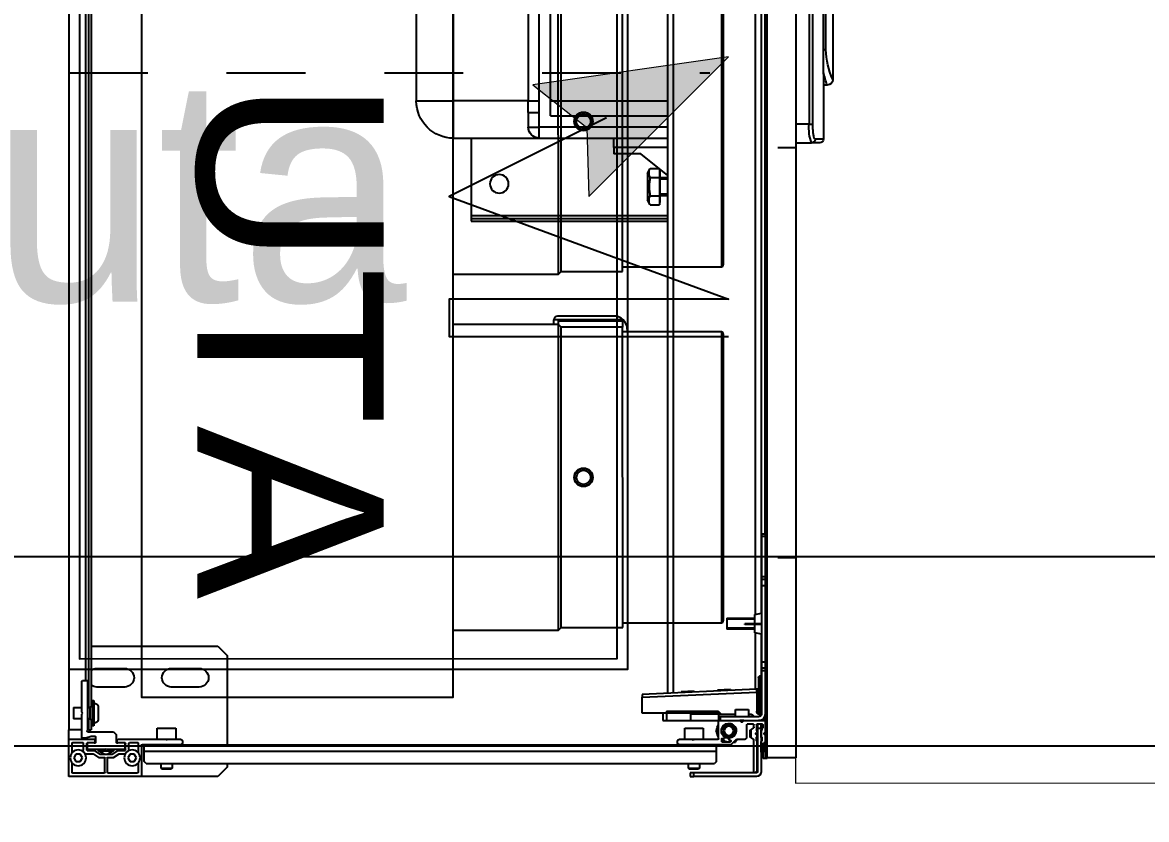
# Model space of a CAD drawing. Header units: millimetres. Extents: x 454430 to 532383, y -370512 to -310890.
# Drawn here: x 469829 to 470432, y -333318 to -332890 of the extents above; entities that cross this region are included whole.
import ezdxf

# ---------------------------------------------------------------- set-up
doc = ezdxf.new("R2010")
doc.units = ezdxf.units.MM
for name, pattern in [('prlm_ef', [0.165, 0.1, -0.065]), ('prlm_gaz', [36, 24, -3, 0, -3, 0, -3, 0, -3]), ('prlm_vmc', [0.282222, 0.141111, -0.141111])]:
    doc.linetypes.add(name, pattern=pattern)
doc.layers.add('_GAZELEC-BOITE INCORPO', color=36, linetype='Continuous', lineweight=18)
for name, color, linetype in [('_GAZELEC-EAU CHAUDE', 1, 'Continuous'), ('prlm-CHAUFF', 30, 'Continuous'), ('prlm-EAU-EF', 161, 'Continuous'), ('prlm-ELEC-CFO', 201, 'Continuous'), ('prlm-GAZ', 20, 'Continuous'), ('prlm-MOD', 64, 'Continuous'), ('prlm-VMC', 93, 'Continuous')]:
    doc.layers.add(name, color=color, linetype=linetype)
doc.layers.add('prlm-xpoly', color=7, linetype='Continuous', plot=False)
doc.styles.add('Arial', font='arial.ttf')
doc.styles.add('prlm-elec-cfo', font='comic.ttf', dxfattribs={"height": 12})
doc.styles.get("Standard").update_dxf_attribs({"font": 'arial.ttf'})
doc.dimstyles.new('200', dxfattribs={"dimtxt": 150, "dimasz": 25, "dimexe": 50, "dimexo": 50, "dimgap": 20, "dimtad": 1, "dimdec": 0, "dimlfac": 0.1, "dimdsep": 46, "dimtxsty": 'Arial', "dimblk1": 'DOTBLANK', "dimblk2": 'DOTBLANK', "dimsah": 1, "dimcen": 25, "dimclrd": 5, "dimclre": 5, "dimadec": 0, "dimazin": 0, "dimtfac": 1, "dimtdec": 0, "dimtmove": 0, "dimatfit": 3, "dimldrblk": 'DOTBLANK', "dimfxl": 50, "dimtolj": 1, "dimtzin": 0, "dimarcsym": 0})

# ---------------------------------------------------------------- blocks, each defined once
blk = doc.blocks.new('xi.uta')
at = {"layer": 'prlm-ELEC-CFO', "lineweight": 5}
blk.add_hatch(color=0, dxfattribs=at).paths.add_polyline_path([(-3, 6), (-0.103, 3.699), (0, 0), (7.5, 7.5)])
at = {"layer": 'prlm-ELEC-CFO', "color": 0, "lineweight": 5, "flags": 128}
blk.add_lwpolyline([(-3, 6), (-0.103, 3.699), (0, 0), (7.5, 7.5)], close=True, dxfattribs=at)
at = {"layer": 'prlm-ELEC-CFO', "color": 0}
blk.add_lwpolyline([(0.955, 4.227), (-7.5, 0), (7.5, -5.5), (-7.5, -5.5), (-7.5, -7.5), (7.5, -7.5)], dxfattribs=at)
blk = doc.blocks.new('MTI900_Alu_390')
at = {"layer": 'prlm-MOD', "color": 1, "linetype": 'Continuous'}
for p, q in [((-4.225, 0), (4.225, 0)), ((4.278, 0), (4.225, 0)), ((4.225, -0.07), (4.225, 0)), ((4.472, 0), (4.278, 0)), ((4.475, 0), (4.472, 0)), ((4.475, -0.003), (4.475, 0)), ((4.105, -0.025), (4.165, -0.025)), ((4.105, -0.025), (4.105, -0.07)), ((4.165, -0.07), (4.165, -0.025)), ((4.275, -0.003), (4.275, -0.137)), ((4.293, -0.021), (4.293, -0.074)), ((4.3467, -0.018), (4.296, -0.018)), ((4.355, -0.0385), (4.375, -0.0269)), ((4.355, -0.0615), (4.355, -0.0385)), ((4.375, -0.0269), (4.395, -0.0385)), ((4.395, -0.0385), (4.395, -0.0615)), ((4.454, -0.018), (4.4033, -0.018)), ((4.457, -0.191), (4.457, -0.021)), ((4.475, -0.387), (4.475, -0.003)), ((-4.105, -0.105), (4.105, -0.105)), ((-4.1, -0.12), (4.1, -0.12)), ((-3.96, -0.09), (3.96, -0.09)), ((3.775, -0.12), (3.775, -0.8)), ((3.96, -0.073), (3.96, -0.097)), ((4.13, -0.07), (3.963, -0.07)), ((3.963, -0.1), (4.229, -0.1)), ((4.067, -0.12), (4.067, -0.125)), ((4.105, -0.115), (4.095, -0.125)), ((4.105, -0.1), (4.105, -0.115)), ((4.165, -0.115), (4.105, -0.115)), ((4.135, -0.075), (4.13, -0.07)), ((4.14, -0.07), (4.135, -0.075)), ((4.267, -0.07), (4.14, -0.07)), ((4.165, -0.115), (4.165, -0.1)), ((4.165, -0.105), (4.225, -0.105)), ((4.175, -0.125), (4.165, -0.115)), ((4.17, -0.12), (4.225, -0.12)), ((4.203, -0.125), (4.203, -0.12)), ((4.225, -0.105), (4.225, -0.1)), ((4.225, -0.105), (4.225, -0.12)), ((4.235, -0.1), (4.235, -0.24)), ((4.26, -0.142), (4.26, -0.1205)), ((4.2602, -0.1195), (4.2698, -0.0905)), ((4.27, -0.0895), (4.27, -0.073)), ((4.295, -0.137), (4.295, -0.098)), ((4.296, -0.077), (4.3306, -0.077)), ((4.298, -0.095), (4.332, -0.095)), ((4.327, -0.1), (4.298, -0.1)), ((4.33, -0.195), (4.33, -0.103)), ((4.335, -0.098), (4.335, -0.1341)), ((4.353, -0.0864), (4.353, -0.1286)), ((4.375, -0.0731), (4.355, -0.0615)), ((4.395, -0.0615), (4.375, -0.0731)), ((3.895, -0.15), (3.895, -0.3)), ((3.995, -0.3), (3.995, -0.15)), ((4.067, -0.125), (4.203, -0.125)), ((4.067, -0.125), (4.067, -0.135)), ((4.067, -0.135), (4.203, -0.135)), ((4.1025, -0.158), (4.1675, -0.158)), ((4.203, -0.135), (4.203, -0.125)), ((4.292, -0.145), (4.263, -0.145)), ((4.278, -0.14), (4.292, -0.14)), ((4.295, -0.137), (4.295, -0.142)), ((4.3377, -0.16), (4.33, -0.16)), ((4.33, -0.1677), (4.3421, -0.1677)), ((4.3355, -0.1358), (4.3545, -0.1642)), ((4.3377, -0.16), (4.3377, -0.24)), ((4.355, -0.19), (4.3377, -0.16)), ((4.3535, -0.1303), (4.3725, -0.1588)), ((4.355, -0.1659), (4.355, -0.2341)), ((4.373, -0.1605), (4.373, -0.191)), ((4.235, -0.24), (4.25, -0.255)), ((4.33, -0.195), (4.325, -0.2)), ((4.325, -0.2), (4.33, -0.205)), ((4.33, -0.297), (4.33, -0.205)), ((4.33, -0.2323), (4.3421, -0.2323)), ((4.33, -0.24), (4.3377, -0.24)), ((4.3545, -0.2358), (4.335, -0.265)), ((4.3377, -0.24), (4.355, -0.21)), ((4.373, -0.2404), (4.3535, -0.2697)), ((4.373, -0.209), (4.373, -0.2404)), ((4.454, -0.194), (4.376, -0.194)), ((4.376, -0.206), (4.454, -0.206)), ((4.457, -0.369), (4.457, -0.209)), ((4.25, -0.255), (4.292, -0.255)), ((4.275, -0.263), (4.275, -0.52)), ((4.292, -0.26), (4.278, -0.26)), ((4.295, -0.258), (4.295, -0.263)), ((4.295, -0.302), (4.295, -0.263)), ((4.298, -0.3), (4.327, -0.3)), ((4.335, -0.265), (4.335, -0.302)), ((4.353, -0.2714), (4.353, -0.3036)), ((4.293, -0.326), (4.293, -0.369)), ((4.328, -0.323), (4.296, -0.323)), ((4.332, -0.305), (4.298, -0.305)), ((4.355, -0.3285), (4.375, -0.3169)), ((4.355, -0.3515), (4.355, -0.3285)), ((4.375, -0.3631), (4.355, -0.3515)), ((4.375, -0.3169), (4.395, -0.3285)), ((4.395, -0.3515), (4.375, -0.3631)), ((4.395, -0.3285), (4.395, -0.3515)), ((4.296, -0.372), (4.3467, -0.372)), ((4.305, -0.6), (4.305, -0.393)), ((4.34, -0.405), (4.305, -0.405)), ((4.308, -0.39), (4.472, -0.39)), ((4.34, -0.405), (4.34, -3.475)), ((4.395, -0.405), (4.34, -0.405)), ((4.405, -0.415), (4.395, -0.405)), ((4.4033, -0.372), (4.454, -0.372)), ((4.405, -0.415), (4.405, -3.465)), ((4.475, -0.8), (4.475, -0.387)), ((4.215, -0.475), (4.215, -0.575)), ((4.275, -0.475), (4.215, -0.475)), ((4.275, -0.52), (4.2779, -0.5229)), ((4.275, -0.52), (4.275, -0.53)), ((4.2779, -0.5271), (4.275, -0.53)), ((4.275, -0.53), (4.275, -0.6)), ((4.43, -0.495), (4.405, -0.495)), ((4.43, -0.495), (4.43, -0.555)), ((4.435, -0.5), (4.43, -0.495)), ((4.435, -0.55), (4.435, -0.5)), ((3.895, -0.55), (3.895, -0.7)), ((3.995, -0.7), (3.995, -0.55)), ((4.215, -0.575), (4.275, -0.575)), ((4.305, -0.6), (4.305, -3.277)), ((4.405, -0.555), (4.43, -0.555)), ((4.43, -0.555), (4.435, -0.55)), ((4.285, -0.61), (4.295, -0.61)), ((3.775, -0.8), (3.825, -0.85)), ((4.425, -0.85), (4.475, -0.8)), ((3.825, -0.85), (4.305, -0.85)), ((4.405, -0.85), (4.425, -0.85)), ((-0.85, -1.865), (0.85, -1.865)), ((0.85, -1.865), (0.85, -2.065)), ((0.85, -2.065), (-0.85, -2.065)), ((0.85, -2.465), (0.85, -2.065)), ((1.05, -2.065), (0.85, -2.065)), ((1.05, -2.065), (1.05, -2.525)), ((1.05, -2.16), (1.465, -2.16)), ((1.465, -2.16), (1.48, -2.16)), ((1.465, -2.16), (1.465, -3.215)), ((1.48, -2.16), (1.48, -3.215)), ((1.48, -2.16), (1.495, -2.16)), ((1.495, -2.16), (1.495, -3.215)), ((-0.85, -2.465), (0.85, -2.465)), ((0.9124, -2.465), (0.85, -2.465)), ((0.85, -2.465), (0.85, -2.5242)), ((0.9124, -2.465), (0.99, -2.465)), ((0.9124, -2.465), (0.9124, -2.525)), ((0.99, -2.465), (0.99, -2.525)), ((0.85, -2.5242), (-0.85, -2.5242)), ((0.99, -2.525), (0.9124, -2.525)), ((0.99, -3.215), (0.99, -2.525)), ((1.05, -2.525), (0.99, -2.525)), ((1.05, -2.525), (1.05, -3.215)), ((0.93, -2.585), (-0.93, -2.585)), ((0.85, -2.585), (0.85, -3.215)), ((0.93, -2.585), (0.93, -3.215)), ((1.1, -2.925), (1.05, -2.925)), ((1.1, -3.215), (1.1, -2.925)), ((1.1, -2.925), (1.1342, -2.925)), ((1.1342, -3.0705), (1.1342, -2.925)), ((1.2504, -3.215), (1.1342, -3.0705)), ((1.24, -3.106), (1.2119, -3.1204)), ((1.2119, -3.1204), (1.2119, -3.1671)), ((1.24, -3.106), (1.38, -3.106)), ((1.2609, -3.1204), (1.2609, -3.17)), ((1.3591, -3.1204), (1.3591, -3.17)), ((1.4081, -3.1204), (1.38, -3.106)), ((1.4081, -3.1204), (1.4081, -3.17)), ((4.0071, -3.6913), (4.035, -3.077)), ((4.05, -3.077), (4.0221, -3.692)), ((4.035, -3.077), (4.05, -3.077)), ((4.1351, -3.077), (4.05, -3.077)), ((4.136, -3.497), (4.1351, -3.077)), ((1.2142, -3.17), (1.2364, -3.17)), ((1.225, -3.17), (1.225, -3.172)), ((1.225, -3.172), (1.395, -3.172)), ((1.2364, -3.17), (1.2609, -3.17)), ((1.26, -3.172), (1.26, -3.215)), ((1.2609, -3.17), (1.31, -3.17)), ((1.2692, -3.215), (1.2692, -3.172)), ((1.31, -3.17), (1.3591, -3.17)), ((1.3508, -3.215), (1.3508, -3.172)), ((1.3591, -3.17), (1.3836, -3.17)), ((1.36, -3.215), (1.36, -3.172)), ((1.3836, -3.17), (1.4081, -3.17)), ((1.395, -3.172), (1.395, -3.17)), ((4.1353, -3.187), (4.175, -3.187)), ((4.175, -3.187), (4.175, -3.207)), ((4.0287, -3.215), (-0.1325, -3.215)), ((4.0274, -3.245), (-0.1325, -3.245)), ((4.125, -3.207), (4.125, -3.487)), ((4.125, -3.207), (4.175, -3.207)), ((4.175, -3.207), (4.175, -3.337)), ((4.0173, -3.3556), (4.0205, -3.2854)), ((4.0255, -3.2857), (4.0205, -3.2854)), ((4.215, -3.305), (4.215, -3.405)), ((4.275, -3.305), (4.215, -3.305)), ((4.275, -3.277), (4.275, -3.3458)), ((4.295, -3.267), (4.285, -3.267)), ((4.305, -3.5528), (4.305, -3.277)), ((4.0173, -3.3556), (4.0223, -3.3558)), ((4.14, -3.337), (4.175, -3.337)), ((4.14, -3.487), (4.14, -3.337)), ((4.175, -3.337), (4.175, -3.487)), ((4.275, -3.3458), (4.275, -3.3582)), ((4.275, -3.3582), (4.275, -3.484)), ((4.2759, -3.3479), (4.2779, -3.3499)), ((4.2779, -3.3541), (4.2759, -3.3561)), ((4.43, -3.325), (4.405, -3.325)), ((4.43, -3.325), (4.43, -3.385)), ((4.435, -3.33), (4.43, -3.325)), ((4.435, -3.38), (4.435, -3.33)), ((4.455, -3.355), (4.455, -3.335)), ((4.455, -3.335), (4.475, -3.335)), ((4.455, -3.69), (4.455, -3.355)), ((4.475, -3.355), (4.455, -3.355)), ((4.475, -3.335), (4.475, -3.355)), ((4.475, -3.69), (4.475, -3.355)), ((4.215, -3.405), (4.275, -3.405)), ((4.405, -3.385), (4.43, -3.385)), ((4.43, -3.385), (4.435, -3.38)), ((4.0084, -3.5518), (4.0116, -3.4816)), ((4.0166, -3.4819), (4.0116, -3.4816)), ((4.125, -3.487), (4.14, -3.487)), ((4.14, -3.4972), (4.136, -3.497)), ((4.14, -3.487), (4.155, -3.487)), ((4.14, -3.487), (4.14, -3.577)), ((4.155, -3.487), (4.175, -3.487)), ((4.155, -3.497), (4.155, -3.487)), ((4.155, -3.702), (4.155, -3.497)), ((4.175, -3.497), (4.155, -3.497)), ((4.175, -3.487), (4.175, -3.49)), ((4.175, -3.49), (4.175, -3.6008)), ((4.272, -3.487), (4.178, -3.487)), ((4.22, -3.4778), (4.23, -3.472)), ((4.23, -3.472), (4.24, -3.4778)), ((4.34, -3.475), (4.305, -3.475)), ((4.395, -3.475), (4.34, -3.475)), ((4.395, -3.475), (4.405, -3.465)), ((3.625, -3.532), (3.685, -3.532)), ((3.625, -3.532), (3.625, -3.682)), ((3.6311, -3.682), (3.6311, -3.532)), ((3.6789, -3.682), (3.6789, -3.532)), ((3.685, -3.682), (3.685, -3.532)), ((4.0084, -3.5518), (4.0134, -3.552)), ((4.195, -3.5614), (4.195, -3.5226)), ((4.268, -3.521), (4.2657, -3.521)), ((4.271, -3.507), (4.271, -3.518)), ((4.2729, -3.542), (4.276, -3.542)), ((4.287, -3.504), (4.274, -3.504)), ((4.2769, -3.5821), (4.3041, -3.5549)), ((4.279, -3.545), (4.279, -3.549)), ((4.282, -3.552), (4.287, -3.552)), ((4.2854, -3.504), (4.29, -3.5066)), ((4.29, -3.549), (4.29, -3.507)), ((4.115, -3.577), (4.115, -3.647)), ((4.155, -3.577), (4.115, -3.577)), ((4.175, -3.6232), (4.175, -3.6008)), ((4.1759, -3.6029), (4.1829, -3.6099)), ((4.1829, -3.6141), (4.1759, -3.6211)), ((4.276, -3.627), (4.276, -3.5842)), ((4.2906, -3.577), (4.2806, -3.5828)), ((4.2906, -3.5684), (4.2906, -3.577)), ((3.655, -3.6411), (3.655, -3.6275)), ((3.66, -3.6275), (3.655, -3.6275)), ((3.655, -3.717), (3.655, -3.6411)), ((3.66, -3.6411), (3.655, -3.6411)), ((3.66, -3.6411), (3.66, -3.6275)), ((3.66, -3.717), (3.66, -3.6411)), ((4.115, -3.647), (4.155, -3.647)), ((4.14, -3.647), (4.14, -3.6567)), ((4.175, -3.6232), (4.175, -3.734)), ((4.195, -3.674), (4.195, -3.64)), ((4.198, -3.637), (4.266, -3.637)), ((4.2109, -3.677), (4.198, -3.677)), ((4.2221, -3.6633), (4.2134, -3.6757)), ((4.2654, -3.662), (4.2246, -3.662)), ((4.227, -3.657), (4.225, -3.659)), ((4.265, -3.659), (4.225, -3.659)), ((4.225, -3.659), (4.225, -3.662)), ((4.263, -3.657), (4.227, -3.657)), ((4.2293, -3.657), (4.2293, -3.662)), ((4.2607, -3.657), (4.2607, -3.662)), ((4.265, -3.659), (4.263, -3.657)), ((4.265, -3.662), (4.265, -3.659)), ((4.2766, -3.6757), (4.2679, -3.6633)), ((4.452, -3.677), (4.2791, -3.677)), ((-4.375, -3.737), (4.375, -3.737)), ((-0.1667, -3.735), (3.175, -3.735)), ((-0.16, -3.715), (3.5984, -3.715)), ((3.6044, -3.685), (-0.15, -3.685)), ((3.175, -3.717), (3.185, -3.717)), ((3.175, -3.737), (3.175, -3.717)), ((3.185, -3.717), (3.4033, -3.717)), ((3.185, -3.717), (3.185, -3.737)), ((3.4033, -3.737), (3.4033, -3.717)), ((3.4033, -3.717), (3.4168, -3.717)), ((3.4168, -3.717), (3.45, -3.717)), ((3.4168, -3.717), (3.4168, -3.737)), ((3.45, -3.717), (3.86, -3.717)), ((3.45, -3.717), (3.45, -3.737)), ((3.605, -3.682), (3.598, -3.717)), ((3.655, -3.682), (3.605, -3.682)), ((3.705, -3.682), (3.66, -3.682)), ((3.712, -3.717), (3.705, -3.682)), ((4.0074, -3.685), (3.7056, -3.685)), ((3.7116, -3.715), (3.935, -3.715)), ((3.86, -3.717), (3.8932, -3.717)), ((3.86, -3.717), (3.86, -3.737)), ((3.8932, -3.717), (3.9067, -3.717)), ((3.8932, -3.737), (3.8932, -3.717)), ((3.9067, -3.717), (4.14, -3.717)), ((3.9067, -3.717), (3.9067, -3.737)), ((3.935, -3.717), (3.935, -3.712)), ((3.965, -3.712), (3.935, -3.712)), ((3.945, -3.702), (3.965, -3.702)), ((3.965, -3.702), (4.105, -3.702)), ((3.965, -3.712), (3.965, -3.702)), ((3.965, -3.712), (3.965, -3.717)), ((4.105, -3.712), (3.965, -3.712)), ((4.007, -3.6925), (4.0071, -3.6913)), ((4.0071, -3.6913), (4.0221, -3.692)), ((4.0221, -3.692), (4.022, -3.6925)), ((4.0221, -3.692), (4.125, -3.692)), ((4.105, -3.702), (4.125, -3.702)), ((4.105, -3.712), (4.105, -3.702)), ((4.105, -3.717), (4.105, -3.712)), ((4.135, -3.712), (4.105, -3.712)), ((4.125, -3.692), (4.125, -3.702)), ((4.135, -3.712), (4.135, -3.717)), ((4.165, -3.7265), (4.165, -3.737)), ((4.175, -3.734), (4.175, -3.737)), ((4.195, -3.722), (4.195, -3.693)), ((4.195, -3.695), (4.215, -3.695)), ((4.215, -3.715), (4.195, -3.715)), ((4.198, -3.69), (4.2252, -3.69)), ((4.198, -3.725), (4.212, -3.725)), ((4.215, -3.695), (4.45, -3.695)), ((4.215, -3.695), (4.215, -3.715)), ((4.215, -3.715), (4.45, -3.715)), ((4.215, -3.72), (4.2251, -3.72)), ((4.215, -3.722), (4.215, -3.72)), ((4.2249, -3.7161), (4.221, -3.72)), ((4.2287, -3.7161), (4.2249, -3.7161)), ((4.225, -3.69), (4.225, -3.695)), ((4.228, -3.692), (4.2367, -3.692)), ((4.2293, -3.69), (4.2293, -3.695)), ((4.2595, -3.715), (4.231, -3.715)), ((4.2429, -3.7321), (4.2379, -3.737)), ((4.2429, -3.6871), (4.2388, -3.6911)), ((4.2486, -3.7335), (4.2414, -3.7335)), ((4.2512, -3.6911), (4.2471, -3.6871)), ((4.2521, -3.737), (4.2471, -3.7321)), ((4.2533, -3.692), (4.2625, -3.692)), ((4.2607, -3.69), (4.2607, -3.695)), ((4.2651, -3.7161), (4.2618, -3.7161)), ((4.265, -3.695), (4.265, -3.69)), ((4.269, -3.72), (4.2651, -3.7161)), ((4.2827, -3.69), (4.2653, -3.69)), ((4.2654, -3.72), (4.2826, -3.72)), ((4.2855, -3.692), (4.445, -3.692)), ((4.342, -3.715), (4.2885, -3.715)), ((4.295, -3.734), (4.295, -3.73)), ((4.298, -3.727), (4.342, -3.727)), ((4.378, -3.727), (4.298, -3.727)), ((4.298, -3.727), (4.298, -3.737)), ((4.345, -3.724), (4.345, -3.718)), ((4.375, -3.737), (4.375, -3.747)), ((4.378, -3.747), (4.378, -3.727)), ((4.455, -3.682), (4.455, -3.68)), ((4.375, -3.747), (-4.375, -3.747)), ((4.375, -3.747), (4.378, -3.747)), ((4.375, -3.792), (4.375, -3.747)), ((4.375, -3.902), (4.375, -3.792)), ((-4.375, -3.902), (4.375, -3.902)), ((0.975, -3.973), (0.975, -3.902)), ((1.075, -3.902), (1.075, -3.9853)), ((-0.975, -3.973), (0.975, -3.973)), ((0.975, -3.973), (0.975, -3.9928)), ((0.975, -3.9928), (-0.975, -3.9928)), ((1.055, -4.05), (1.055, -4.0051)), ((1.075, -4.03), (1.075, -3.9853)), ((0.576, -4.0497), (-0.576, -4.0497)), ((0.574, -4.0634), (-0.1307, -4.0634)), ((-0.1307, -4.1), (0.735, -4.1)), ((0.574, -4.0497), (0.574, -4.0634)), ((0.7037, -4.05), (1.055, -4.05)), ((0.735, -4.1), (0.735, -4.1)), ((0.765, -4.07), (0.765, -4.05))]:
    blk.add_line(p, q, dxfattribs=at)
at = {"layer": 'prlm-MOD', "color": 1, "ltscale": 50}
for points in [[(1.1, -3.8058), (1.1, -3.902)], [(3.3, -3.8058), (3.3, -3.902)]]:
    blk.add_lwpolyline(points, dxfattribs=at)
at = {"layer": 'prlm-MOD', "color": 1, "linetype": 'Continuous'}
for centre, radius in [((4.375, -0.05), 0.0425), ((4.375, -0.34), 0.0425), ((1.295, -2.31), 0.05), ((4.23, -3.542), 0.035), ((4.23, -3.542), 0.03), ((4.23, -3.542), 0.025)]:
    blk.add_circle(centre, radius, dxfattribs=at)
for centre, radius, start, end in [((4.278, -0.003), 0.003, 90, 180), ((4.472, -0.003), 0.003, 0, 90), ((4.296, -0.021), 0.003, 90, 180), ((4.3467, -0.021), 0.003, 84.51824, 90), ((4.4033, -0.021), 0.003, 90, 95.48179), ((4.454, -0.021), 0.003, 0, 90), ((3.945, -0.15), 0.05, 143.1301, 180), ((3.963, -0.073), 0.003, 90, 180), ((3.963, -0.097), 0.003, 180, 270), ((3.945, -0.15), 0.05, 0, 36.8699), ((4.232, -0.1), 0.003, 0, 180), ((4.263, -0.1205), 0.003, 161.56505, 180), ((4.267, -0.073), 0.003, 0, 90), ((4.267, -0.0895), 0.003, 341.56505, 0), ((4.296, -0.074), 0.003, 180, 270), ((4.298, -0.098), 0.003, 90, 180), ((4.298, -0.103), 0.003, 90, 180), ((4.327, -0.103), 0.003, 0, 90), ((4.3306, -0.067), 0.01, 270, 326.3475), ((4.332, -0.098), 0.003, 0, 90), ((4.1025, -0.138), 0.02, 171.37307, 270), ((4.1025, -0.133), 0.02, 185.73917, 187.18076), ((4.1675, -0.138), 0.02, 270, 8.62693), ((4.1675, -0.133), 0.02, 352.81924, 354.26083), ((4.263, -0.142), 0.003, 180, 270), ((4.278, -0.137), 0.003, 180, 270), ((4.292, -0.137), 0.003, 270, 0), ((4.292, -0.142), 0.003, 270, 0), ((4.338, -0.1341), 0.003, 180, 213.69007), ((4.356, -0.1286), 0.003, 180, 213.69007), ((4.352, -0.1659), 0.003, 0, 33.69007), ((4.37, -0.1605), 0.003, 0, 33.69007), ((4.352, -0.2341), 0.003, 326.30993, 0), ((4.376, -0.191), 0.003, 180, 270), ((4.376, -0.209), 0.003, 90, 180), ((4.454, -0.191), 0.003, 270, 0), ((4.454, -0.209), 0.003, 0, 90), ((3.945, -0.3), 0.05, 180, 0), ((4.278, -0.263), 0.003, 90, 180), ((4.292, -0.258), 0.003, 0, 90), ((4.292, -0.263), 0.003, 0, 90), ((4.298, -0.297), 0.003, 180, 270), ((4.327, -0.297), 0.003, 270, 0), ((4.356, -0.2714), 0.003, 146.30993, 180), ((4.296, -0.326), 0.003, 90, 180), ((4.298, -0.302), 0.003, 180, 270), ((4.328, -0.333), 0.01, 46.14901, 90), ((4.332, -0.302), 0.003, 270, 0), ((4.296, -0.369), 0.003, 180, 270), ((4.308, -0.393), 0.003, 90, 180), ((4.3467, -0.369), 0.003, 270, 275.48176), ((4.4033, -0.369), 0.003, 264.51819, 270), ((4.454, -0.369), 0.003, 270, 0), ((4.472, -0.387), 0.003, 270, 0), ((3.945, -0.55), 0.05, 0, 180), ((4.2758, -0.525), 0.003, 315, 45), ((4.285, -0.6), 0.01, 180, 270), ((4.295, -0.6), 0.01, 270, 0), ((3.945, -0.7), 0.05, 180, 0), ((0.85, -2.065), 0.2, 0, 90), ((0.99, -2.525), 0.06, 0, 90), ((1.2364, -3.1624), 0.0487, 59.74223, 120.25777), ((1.3836, -3.1624), 0.0487, 59.74223, 120.25777), ((4.285, -3.277), 0.01, 90, 180), ((4.295, -3.277), 0.01, 0, 90), ((4.278, -3.3458), 0.003, 180, 225), ((4.278, -3.3582), 0.003, 135, 180), ((4.2758, -3.352), 0.003, 315, 45), ((4.178, -3.49), 0.003, 90, 180), ((4.23, -3.542), 0.065, 57.79577, 122.20423), ((4.23, -3.542), 0.06, 66.44354, 113.55646), ((4.272, -3.484), 0.003, 270, 0), ((4.23, -3.542), 0.04, 33.92723, 355.99937), ((4.2657, -3.518), 0.003, 213.92723, 270), ((4.23, -3.542), 0.04, 0, 33.92723), ((4.268, -3.518), 0.003, 270, 0), ((4.2729, -3.545), 0.003, 90, 175.99937), ((4.23, -3.542), 0.04, 355.99937, 0), ((4.274, -3.507), 0.003, 90, 180), ((4.276, -3.545), 0.003, 0, 90), ((4.23, -3.542), 0.06, 0, 39.29648), ((4.282, -3.549), 0.003, 180, 270), ((4.23, -3.542), 0.065, 22.61986, 35.77582), ((4.287, -3.507), 0.003, 0, 90), ((4.287, -3.549), 0.003, 270, 0), ((4.23, -3.542), 0.06, 351.491, 0), ((4.302, -3.5528), 0.003, 315, 0), ((4.178, -3.6008), 0.003, 180, 225), ((4.1808, -3.612), 0.003, 315, 45), ((4.23, -3.542), 0.065, 315.04746, 333.83802), ((4.279, -3.5842), 0.003, 135, 180), ((4.16, -3.6567), 0.02, 180, 230.11594), ((4.1151, -3.7104), 0.05, 37.08606, 50.11594), ((4.178, -3.6232), 0.003, 135, 180), ((4.198, -3.64), 0.003, 90, 180), ((4.198, -3.674), 0.003, 180, 270), ((4.2109, -3.674), 0.003, 270, 325.00798), ((4.2246, -3.665), 0.003, 90, 145.00798), ((4.2654, -3.665), 0.003, 34.99202, 90), ((4.266, -3.627), 0.01, 270, 0), ((4.2791, -3.674), 0.003, 214.99202, 270), ((4.452, -3.68), 0.003, 0, 90), ((3.945, -3.712), 0.01, 90, 180), ((3.997, -3.692), 0.01, 270, 357.39744), ((4.125, -3.712), 0.02, 347.58795, 90), ((4.125, -3.712), 0.01, 0, 90), ((4.14, -3.702), 0.035, 270, 0), ((4.14, -3.702), 0.015, 270, 0), ((4.178, -3.734), 0.003, 180, 270), ((4.198, -3.693), 0.003, 90, 180), ((4.198, -3.722), 0.003, 180, 270), ((4.212, -3.722), 0.003, 270, 0), ((4.215, -3.715), 0.01, 353.93882, 0), ((4.2251, -3.717), 0.003, 270, 350.40593), ((4.2252, -3.693), 0.003, 19.47122, 90), ((4.231, -3.718), 0.003, 90, 170.40593), ((4.2367, -3.689), 0.003, 270, 315), ((4.245, -3.6892), 0.003, 45, 135), ((4.245, -3.7342), 0.003, 45, 135), ((4.2533, -3.689), 0.003, 225, 270), ((4.2595, -3.718), 0.003, 9.59407, 90), ((4.2653, -3.693), 0.003, 90, 160.52878), ((4.2654, -3.717), 0.003, 189.59407, 270), ((4.275, -3.715), 0.01, 180, 186.06118), ((4.2826, -3.717), 0.003, 270, 350.40593), ((4.2827, -3.693), 0.003, 19.47122, 90), ((4.2885, -3.718), 0.003, 90, 170.40593), ((4.292, -3.734), 0.003, 270, 0), ((4.298, -3.73), 0.003, 90, 180), ((4.342, -3.718), 0.003, 0, 90), ((4.342, -3.724), 0.003, 270, 0), ((4.445, -3.682), 0.01, 270, 0), ((4.45, -3.69), 0.025, 270, 0), ((4.45, -3.69), 0.005, 270, 0), ((0.9987, -4.1937), 0.2219, 69.89148, 96.1295), ((1.055, -4.03), 0.02, 270, 0), ((0.5685, -4.4598), 0.3964, 65.16337, 89.20304), ((0.5693, -4.6145), 0.5786, 70.22595, 77.40425), ((0.735, -4.07), 0.03, 270, 0)]:
    blk.add_arc(centre, radius, start, end, dxfattribs=at)
for centre, major_axis, ratio, start_param, end_param in [((3.997, -3.692), (-0.025, 0), 0.4, 1.570796, 3.096169), ((4.022, -3.6931), (-0.015, 0.0007), 0.045361, -1.568734, 0), ((1.055, -3.9853), (-0.02, 0), 0.989815, 1.570796, 3.141593)]:
    blk.add_ellipse(centre, major_axis=major_axis, ratio=ratio, start_param=start_param, end_param=end_param, dxfattribs=at)
for points, knots in [([(0.9124, -2.525), (0.902, -2.525), (0.8916, -2.5247), (0.8708, -2.5243), (0.8604, -2.5242), (0.85, -2.5242)], [0, 0, 0, 0, 0.5, 0.5, 1, 1, 1, 1]), ([(1.2609, -3.1204), (1.269, -3.1183), (1.2772, -3.1166), (1.2935, -3.1143), (1.3017, -3.1137), (1.3141, -3.1137), (1.3182, -3.1138), (1.3265, -3.1144), (1.3306, -3.1149), (1.343, -3.1166), (1.3511, -3.1183), (1.3591, -3.1204)], [0, 0, 0, 0, 0.25, 0.25, 0.5, 0.5, 0.625, 0.625, 0.75, 0.75, 1, 1, 1, 1]), ([(1.055, -4.0051), (1.055, -4.0043), (1.0545, -4.0036), (1.053, -4.0024), (1.0523, -4.002), (1.0508, -4.0013), (1.0491, -4.0006), (1.0469, -3.9998), (1.0444, -3.9991), (1.0431, -3.9988), (1.0387, -3.9978), (1.0354, -3.9971), (1.0299, -3.9963), (1.028, -3.996), (1.0239, -3.9955), (1.0218, -3.9952), (1.0153, -3.9945), (1.0107, -3.9941), (1.0034, -3.9936), (1.0009, -3.9935), (0.9958, -3.9932), (0.9933, -3.9931), (0.9856, -3.9929), (0.9803, -3.9928), (0.975, -3.9928)], [0, 0, 0, 0, 0.125, 0.125, 0.1875, 0.1875, 0.25, 0.3125, 0.3125, 0.375, 0.375, 0.5, 0.5, 0.5625, 0.5625, 0.625, 0.625, 0.75, 0.75, 0.8125, 0.8125, 0.875, 0.875, 1, 1, 1, 1]), ([(0.7055, -4.05), (0.6995, -4.05), (0.6933, -4.05), (0.6813, -4.05), (0.6756, -4.0499), (0.6642, -4.0499), (0.6524, -4.0499), (0.6402, -4.0498), (0.6278, -4.0498), (0.6214, -4.0498), (0.6021, -4.0497), (0.5891, -4.0497), (0.576, -4.0497)], [0.5494968, 0.5494968, 0.5494968, 0.5494968, 0.625, 0.625, 0.6875, 0.6875, 0.75, 0.8125, 0.8125, 0.875, 0.875, 1, 1, 1, 1])]:
    blk.add_open_spline(points, degree=3, knots=knots, dxfattribs=at)
blk = doc.blocks.new('xi.thema+')
at = {"layer": 'prlm-CHAUFF', "color": 7, "linetype": 'prlm_vmc', "ltscale": 30}
blk.add_lwpolyline([(27.9, 0), (27.9, 34.4)], dxfattribs=at)
blk = doc.blocks.new('xi.uta-yzen-d')
at = {"layer": 'prlm-CHAUFF', "ltscale": 50}
for p, q in [((1.8, 35.02), (17.4, 35.02)), ((1.9, 35.12), (17.3, 35.12)), ((17.4, 29.72), (17.4, 35.02)), ((20.9, 35.02), (36.5, 35.02)), ((20.9, 35.02), (20.9, 29.72)), ((21, 35.12), (36.4, 35.12)), ((36.5, 29.72), (36.5, 35.02)), ((17.65, 29.72), (1.55, 29.72)), ((17.65, 26.42), (17.65, 29.72)), ((20.244, 29.72), (20.65, 29.72)), ((20.244, 29.72), (20.244, 26.02)), ((20.3, 29.72), (20.3, 26.27)), ((20.32, 29.72), (20.32, 26.27)), ((36.75, 29.72), (20.65, 29.72)), ((20.65, 29.72), (20.65, 26.42)), ((20.75, 29.97), (20.9, 29.97)), ((36.75, 26.42), (36.75, 29.72)), ((20.05, 29.216), (20.05, 26.22)), ((20.3, 28.42), (20.32, 28.42)), ((20.32, 28.07), (20.3, 28.07)), ((20.3, 27.693), (20.32, 27.693)), ((20.32, 27.343), (20.3, 27.343)), ((20.3, 27.293), (20.32, 27.293)), ((20.32, 27.193), (20.3, 27.193)), ((17.8, 26.27), (1.4, 26.27)), ((17.65, 26.42), (1.55, 26.42)), ((17.8, 26.27), (17.65, 26.42)), ((17.8, 20.62), (17.8, 26.27)), ((20.5, 26.02), (20.25, 26.02)), ((20.32, 26.27), (20.3, 26.27)), ((20.5, 26.27), (20.32, 26.27)), ((20.65, 26.42), (20.5, 26.27)), ((36.9, 26.27), (20.5, 26.27)), ((20.5, 26.27), (20.5, 20.62)), ((36.75, 26.42), (20.65, 26.42)), ((36.9, 26.27), (36.75, 26.42)), ((36.9, 20.62), (36.9, 26.27))]:
    blk.add_line(p, q, dxfattribs=at)
for points in [[(0, 30), (0, 0), (39, 0), (39, 30)], [(0.571, 29.429), (0.571, 0.571), (38.429, 0.571), (38.429, 29.429)], [(-40.5, 20.62), (-40.5, 3.9), (40.5, 3.9), (40.5, 20.62)]]:
    blk.add_lwpolyline(points, close=True, dxfattribs=at)
for centre, radius in [((9.6, 27.62), 0.5), ((9.6, 27.62), 0.48), ((9.6, 27.62), 0.38), ((28.7, 27.62), 0.5), ((28.7, 27.62), 0.48), ((28.7, 27.62), 0.38)]:
    blk.add_circle(centre, radius, dxfattribs=at)
for centre, radius, start, end in [((17.3, 35.02), 0.1, 0, 90), ((21, 35.02), 0.1, 90, 180), ((36.4, 35.02), 0.1, 0, 90), ((20.825, 29.24), 0.776, 138.52479, 181.76751), ((20.75, 29.27), 0.7, 90, 136.27309), ((20.25, 26.22), 0.2, 180, 268.32391), ((20.25, 26.22), 0.2, 268.32391, 270)]:
    blk.add_arc(centre, radius, start, end, dxfattribs=at)
for centre, major_axis, ratio, start_param, end_param in [((20.75, 28.959), (-0.45, 0), 0.974723, 5.983927, 6.283185), ((20.75, 28.603), (-0.45, 0), 0.974723, 5.983927, 6.283185), ((21.55, 28.603), (-1.25, 0), 0.146694, 0, 0.179125)]:
    blk.add_ellipse(centre, major_axis=major_axis, ratio=ratio, start_param=start_param, end_param=end_param, dxfattribs=at)
blk.add_open_spline([(20.318, 29.391), (20.314, 29.379), (20.311, 29.366), (20.303, 29.324), (20.3, 29.294), (20.3, 29.265)], degree=3, knots=[0.8185803, 0.8185803, 0.8185803, 0.8185803, 0.875, 0.875, 1, 1, 1, 1], dxfattribs=at)
at = {"layer": 'prlm-CHAUFF', "ltscale": 50, "insert": (7.303, 16.894), "char_height": 10, "width": 139.79252, "attachment_point": 1}
blk.add_mtext('UTA', dxfattribs=at)
blk = doc.blocks.new('_DOTBLANK')
at = {"color": 0, "linetype": 'ByBlock'}
blk.add_line((-0.5, 0), (-1, 0), dxfattribs=at)
blk.add_circle((0, 0), 0.5, dxfattribs=at)
blk = doc.blocks.new('*D160')
at = {"layer": '_GAZELEC-BOITE INCORPO', "color": 5, "lineweight": -2, "transparency": 16777216}
for p, q in [((469729.49, -333278.3), (470927.83, -333278.3)), ((470877.83, -333303.3), (470877.83, -334895.92)), ((469730, -334920.92), (470927.83, -334920.92))]:
    blk.add_line(p, q, dxfattribs=at)
at = {"layer": '_GAZELEC-BOITE INCORPO', "color": 5, "lineweight": -2, "transparency": 16777216, "xscale": 25, "yscale": 25, "zscale": 25}
for p, rotation in [((470877.83, -333278.3), 90), ((470877.83, -334920.92), 270)]:
    blk.add_blockref('_DOTBLANK', p, dxfattribs=dict(at, rotation=rotation))
at = {"layer": '_GAZELEC-BOITE INCORPO', "color": 0, "transparency": 16777216, "insert": (470781.25, -334099.61), "char_height": 150, "attachment_point": 5, "rotation": 90, "style": 'Arial'}
blk.add_mtext('\\A1;164', dxfattribs=at)
blk = doc.blocks.new('*D164')
at = {"layer": '_GAZELEC-BOITE INCORPO', "color": 5, "lineweight": -2, "transparency": 16777216}
for p, q in [((470190.21, -332674.28), (471536.64, -332674.28)), ((471486.64, -332699.28), (471486.64, -335328.08)), ((470190.38, -335353.08), (471536.64, -335353.08))]:
    blk.add_line(p, q, dxfattribs=at)
at = {"layer": '_GAZELEC-BOITE INCORPO', "color": 5, "lineweight": -2, "transparency": 16777216, "xscale": 25, "yscale": 25, "zscale": 25}
for p, rotation in [((471486.64, -332674.28), 90), ((471486.64, -335353.08), 270)]:
    blk.add_blockref('_DOTBLANK', p, dxfattribs=dict(at, rotation=rotation))
at = {"layer": '_GAZELEC-BOITE INCORPO', "color": 0, "transparency": 16777216, "insert": (471390.05, -334013.68), "char_height": 150, "attachment_point": 5, "rotation": 90, "style": 'Arial'}
blk.add_mtext('\\A1;268', dxfattribs=at)

msp = doc.modelspace()

# ---------------------------------------------------------------- linework, layer by layer
at = {"layer": 'prlm-VMC', "ltscale": 50}
msp.add_lwpolyline([(470532.78, -333176.9), (470532.78, -333176.9), (470532.78, -333176.9), (469708.11, -333176.9)], dxfattribs=at)
at = {"layer": 'prlm-xpoly', "lineweight": 0}
msp.add_lwpolyline([(470243.59, -332399.81), (470243.59, -333298.4), (471717.41, -333298.3), (471718.27, -332401.09)], close=True, dxfattribs=at)

# ---------------------------------------------------------------- block references
at = {"layer": 'prlm-ELEC-CFO', "xscale": 10, "yscale": 10, "zscale": 10}
msp.add_blockref('xi.uta', (470132.68, -332983.63), dxfattribs=at)

# ---------------------------------------------------------------- texts
at = {"layer": 'prlm-ELEC-CFO', "lineweight": 20, "insert": (469923.38, -332980.83), "char_height": 120, "attachment_point": 5, "line_spacing_factor": 0.8, "style": 'prlm-elec-cfo', "bg_fill": 3, "box_fill_scale": 1.1, "bg_fill_color": 256, "bg_fill_transparency": 0}
msp.add_mtext('uta', dxfattribs=at)

# ---------------------------------------------------------------- dimensions: what is measured, and where the dimension line sits
at = {"layer": '_GAZELEC-BOITE INCORPO'}
for base, p1, p2, picture, middle in [((471486.64, -335353.08), (470140.21, -332674.28), (470140.38, -335353.08), '*D164', (471390.05, -334013.68)), ((470877.83, -334920.92), (469679.49, -333278.3), (469680, -334920.92), '*D160', (470781.25, -334099.61))]:
    dim = msp.add_linear_dim(base=base, p1=p1, p2=p2, angle=90, dimstyle='200', dxfattribs=at)
    dim.commit()
    dim.dimension.update_dxf_attribs({"geometry": picture, "text_midpoint": middle})

# ---------------------------------------------------------------- next in the draw order: linework, layer by layer
at = {"layer": '_GAZELEC-EAU CHAUDE', "linetype": 'prlm_ef'}
for points in [[(470003.62, -332467.9), (470282.64, -332467.9), (470662.76, -332600.63), (471001.66, -333069.11), (470854.79, -333822), (470669.29, -334916.78), (470656.98, -335241.04)], [(470013.61, -332534.5), (470273.71, -332541.65), (470546.75, -332636.93), (470761.94, -333014.64), (470678.72, -333542.7), (469960.02, -333719.51), (469693.74, -333493.23), (469652.86, -333225.89)]]:
    msp.add_spline(points, degree=3, dxfattribs=at)
at = {"layer": 'prlm-EAU-EF', "linetype": 'prlm_ef'}
for points in [[(469527.97, -337277.65), (469308.52, -337255.05), (469005.27, -337112.1), (468640.98, -336648.61), (468530.03, -336366.61), (468472.26, -335846.77), (468472.26, -335336.71), (468472.26, -334062.67), (468487.21, -332197.55), (468487.21, -331312.8), (468506.99, -330336.57), (468539.09, -328799.17), (468539.09, -327899.8), (468600.62, -327273.5), (468738.41, -326998.27), (471772.87, -323732.09), (472752.56, -323397.03), (473066.19, -323397.03)], [(469513.91, -337258.69), (469312.65, -337232.66), (469037.11, -337097.7), (468736.66, -336658.77), (468592.88, -336302.24), (468528.77, -335778.08), (468528.77, -334881.49), (468528.77, -334792.01), (469131.85, -334074.21), (470539.71, -333803.18), (470769.07, -333573.82), (470831.36, -333027.79), (470594.59, -332655.84), (470021.04, -332518.87), (470001.23, -332518.87)]]:
    msp.add_spline(points, degree=3, dxfattribs=at)
for points, knots in [([(470005.65, -332507.85), (470039.31, -332506.15), (470072.72, -332504.45), (470138.9, -332502.41), (470171.68, -332502.05), (470216.87, -332503.34), (470229.59, -332503.91), (470254.25, -332505.46), (470266.19, -332506.43), (470301.85, -332510.07), (470325.54, -332513.48), (470372.6, -332522.29), (470395.96, -332527.69), (470462.83, -332546.27), (470505.68, -332562.06), (470567.45, -332591.22), (470587.48, -332601.74), (470619.13, -332620.22), (470631.03, -332627.6), (470654.48, -332643.08), (470666.05, -332651.18), (470700.18, -332676.48), (470722.19, -332694.69), (470771.45, -332739.99), (470797.92, -332768), (470846.29, -332827.09), (470868.19, -332858.17), (470906.44, -332922.35), (470922.79, -332955.45), (470940.48, -333000.75), (470944.67, -333012.54), (470951.35, -333033.46), (470954.01, -333042.57), (470958.13, -333058.16), (470959.71, -333064.64), (470962.43, -333076.76), (470963.6, -333082.41), (470965.74, -333093.74), (470966.72, -333099.42), (470969.38, -333116.49), (470970.79, -333127.92), (470974.11, -333163.94), (470974.79, -333188.72), (470973.38, -333238.8), (470971.29, -333264.1), (470964.74, -333315.17), (470960.29, -333340.95), (470949.45, -333392.92), (470943.07, -333419.11), (470925.66, -333483.6), (470913.82, -333522.08), (470888.49, -333599.59), (470875, -333638.62), (470847.85, -333717.06), (470834.18, -333756.48), (470818.04, -333805.6), (470814.94, -333815.17), (470808.85, -333834.28), (470805.84, -333843.83), (470796.98, -333872.48), (470791.26, -333891.56), (470774.65, -333948.75), (470764.3, -333986.82), (470735.3, -334100.89), (470718.69, -334176.75), (470680.9, -334377.31), (470663.7, -334501.89), (470647.13, -334665.97), (470643.62, -334705.17), (470637.96, -334776.56), (470635.68, -334808.73), (470632.15, -334864.24), (470630.79, -334887.57), (470627.06, -334957.63), (470625.02, -335004.42), (470621.46, -335098.03), (470619.94, -335144.86), (470617.98, -335207.71), (470617.49, -335223.77), (470617, -335239.82)], [0, 0, 0, 0, 100.638707, 100.638707, 201.277414, 201.277414, 240.939697, 240.939697, 278.50456, 278.50456, 353.634285, 353.634285, 428.764011, 428.764011, 570.983884, 570.983884, 640.971606, 640.971606, 683.99532, 683.99532, 727.019033, 727.019033, 813.06646, 813.06646, 928.509849, 928.509849, 1043.953239, 1043.953239, 1159.396628, 1159.396628, 1199.751206, 1199.751206, 1230.773688, 1230.773688, 1252.759995, 1252.759995, 1271.950248, 1271.950248, 1291.1405, 1291.1405, 1329.521006, 1329.521006, 1411.544612, 1411.544612, 1493.568218, 1493.568218, 1575.591824, 1575.591824, 1657.61543, 1657.61543, 1776.191861, 1776.191861, 1894.768292, 1894.768292, 2013.344723, 2013.344723, 2041.973026, 2041.973026, 2070.601329, 2070.601329, 2127.857935, 2127.857935, 2242.371147, 2242.371147, 2471.397571, 2471.397571, 2848.492839, 2848.492839, 2966.735364, 2966.735364, 3063.542237, 3063.542237, 3133.58143, 3133.58143, 3273.659817, 3273.659817, 3413.738203, 3413.738203, 3461.816368, 3461.816368, 3461.816368, 3461.816368]), ([(470014.5, -332574.49), (470044.37, -332573.83), (470074, -332573.17), (470132.88, -332572.92), (470162.13, -332573.32), (470220.37, -332576.18), (470249.36, -332578.63), (470307.24, -332586.56), (470336.1, -332592.02), (470386.11, -332604.87), (470407.57, -332611.58), (470448.8, -332627.35), (470468.57, -332636.4), (470493.79, -332650.35), (470500.26, -332654.16), (470510.69, -332660.74), (470514.76, -332663.42), (470522.14, -332668.49), (470525.48, -332670.86), (470532.08, -332675.74), (470535.34, -332678.23), (470544.98, -332685.88), (470551.25, -332691.21), (470571.53, -332709.62), (470584.85, -332723.65), (470609.81, -332753.83), (470621.45, -332769.98), (470643.1, -332804.11), (470653.09, -332822.09), (470671.46, -332859.57), (470679.82, -332879.07), (470694.95, -332919.26), (470701.71, -332939.94), (470712.24, -332977.08), (470716.33, -332993.35), (470721.98, -333018.73), (470723.84, -333027.73), (470727.3, -333045.77), (470728.89, -333054.82), (470733.26, -333082.01), (470735.62, -333100.2), (470740.65, -333151.8), (470741.92, -333185.16), (470740.12, -333250.71), (470737.05, -333282.91), (470727.26, -333339.28), (470721.34, -333363.82), (470706.29, -333410.99), (470697.16, -333433.62), (470677.33, -333473.06), (470667.13, -333490.21), (470652.95, -333510.35), (470650.14, -333514.21), (470641.47, -333525.6), (470635.39, -333533.01), (470622.62, -333547.45), (470615.94, -333554.49), (470592.28, -333577.74), (470573.97, -333593.04), (470534.58, -333621.23), (470513.49, -333634.13), (470469.08, -333657.35), (470445.76, -333667.66), (470397.42, -333685.55), (470372.41, -333693.11), (470321.29, -333705.35), (470295.17, -333710.02), (470242.42, -333716.36), (470215.79, -333718.01), (470162.58, -333718.22), (470136, -333716.76), (470083.49, -333710.66), (470057.56, -333706.01), (470016.82, -333695.93), (470001.64, -333691.52), (469976.92, -333683.19), (469967.23, -333679.62), (469948.09, -333671.94), (469938.66, -333667.84), (469910.87, -333654.8), (469893, -333645.1), (469859.05, -333623.91), (469842.96, -333612.41), (469812.98, -333587.84), (469799.1, -333574.77), (469773.92, -333547.27), (469762.63, -333532.85), (469749.23, -333512.42), (469745.85, -333506.9), (469740.18, -333496.93), (469737.81, -333492.52), (469734.09, -333485.12), (469732.67, -333482.17), (469730.12, -333476.63), (469728.98, -333474.05), (469726.77, -333468.85), (469725.71, -333466.22), (469722.6, -333458.27), (469720.67, -333452.88), (469714.73, -333434.78), (469711.26, -333421.68), (469705.48, -333394.6), (469703.16, -333380.62), (469699.43, -333351.92), (469698.02, -333337.21), (469695.83, -333307.19), (469695.05, -333291.89), (469693.83, -333260.86), (469693.39, -333245.13), (469692.92, -333227.78), (469692.89, -333226.3), (469692.85, -333224.81)], [0, 0, 0, 0, 90.041503, 90.041503, 180.083005, 180.083005, 270.124508, 270.124508, 360.166011, 360.166011, 430.715827, 430.715827, 501.265642, 501.265642, 526.317106, 526.317106, 542.735408, 542.735408, 556.674193, 556.674193, 570.612978, 570.612978, 598.490548, 598.490548, 663.195857, 663.195857, 727.901165, 727.901165, 792.606474, 792.606474, 857.311782, 857.311782, 922.017091, 922.017091, 971.182174, 971.182174, 997.954009, 997.954009, 1024.725843, 1024.725843, 1078.269512, 1078.269512, 1176.785751, 1176.785751, 1275.301989, 1275.301989, 1355.2291, 1355.2291, 1435.156211, 1435.156211, 1501.999089, 1501.999089, 1518.056779, 1518.056779, 1550.172157, 1550.172157, 1582.287536, 1582.287536, 1659.286709, 1659.286709, 1736.285882, 1736.285882, 1813.285054, 1813.285054, 1890.284227, 1890.284227, 1967.2834, 1967.2834, 2044.282573, 2044.282573, 2121.281746, 2121.281746, 2198.280919, 2198.280919, 2245.092849, 2245.092849, 2275.952911, 2275.952911, 2306.812973, 2306.812973, 2368.533097, 2368.533097, 2430.253221, 2430.253221, 2491.973345, 2491.973345, 2553.693469, 2553.693469, 2576.11985, 2576.11985, 2593.651483, 2593.651483, 2605.200252, 2605.200252, 2615.160709, 2615.160709, 2625.121166, 2625.121166, 2645.04208, 2645.04208, 2690.916142, 2690.916142, 2736.790204, 2736.790204, 2782.664266, 2782.664266, 2828.538327, 2828.538327, 2874.412389, 2874.412389, 2878.688862, 2878.688862, 2878.688862, 2878.688862])]:
    msp.add_open_spline(points, degree=3, knots=knots, dxfattribs=at)
at = {"layer": 'prlm-GAZ', "linetype": 'prlm_gaz', "ltscale": 0.8}
for points in [[(469528.36, -336924.56), (469345.46, -336924.56), (468783.72, -336791.9), (468630.44, -336538.85), (468516.17, -336065.95), (468501.24, -334998.79), (468501.24, -334176.25), (468525.96, -332450.65), (468563.02, -330425.44), (468616.48, -328036.44), (468628.4, -327380.6), (468741.35, -327075.29), (468928.09, -326772.32), (469170.43, -326392.95), (470628.11, -324666.34), (471996.5, -323685.94), (472647.59, -323468.36), (473028.91, -323477.74)], [(469508.93, -336909.34), (469338.13, -336909.34), (468946.75, -336860.71), (468777.71, -336680.72), (468624.89, -336333.85), (468567.72, -335905.7), (468567.72, -335376), (468567.72, -334835.09), (468743.45, -334409.3), (469098.34, -334137.86), (469728.4, -334016.77), (470043.05, -333994.11), (470528.83, -333881.7), (470738.88, -333709.94), (470837.82, -333526.45), (470902.5, -333272.62), (470892.13, -333065.35), (470846.69, -332913.55), (470596.07, -332629.77), (470295.55, -332524.31), (469996.71, -332511.67)]]:
    msp.add_spline(points, degree=3, dxfattribs=at)

# ---------------------------------------------------------------- next in the draw order: block references
at = {"layer": 'prlm-CHAUFF', "xscale": 10, "yscale": 10, "zscale": 10}
for name, p, rotation in [('xi.thema+', (469853.59, -332638.31), 270.0001899573388), ('xi.uta-yzen-d', (469853.59, -332847.31), 270.0047093941403)]:
    msp.add_blockref(name, p, dxfattribs=dict(at, rotation=rotation))
at = {"layer": 'prlm-MOD', "xscale": -99.99999999999972, "yscale": 99.99999999999974, "zscale": 99.99999999999959, "rotation": 90.00011533977022}
msp.add_blockref('MTI900_Alu_390', (469853.59, -332847.31), dxfattribs=at)

doc.saveas('drawing.dxf')
